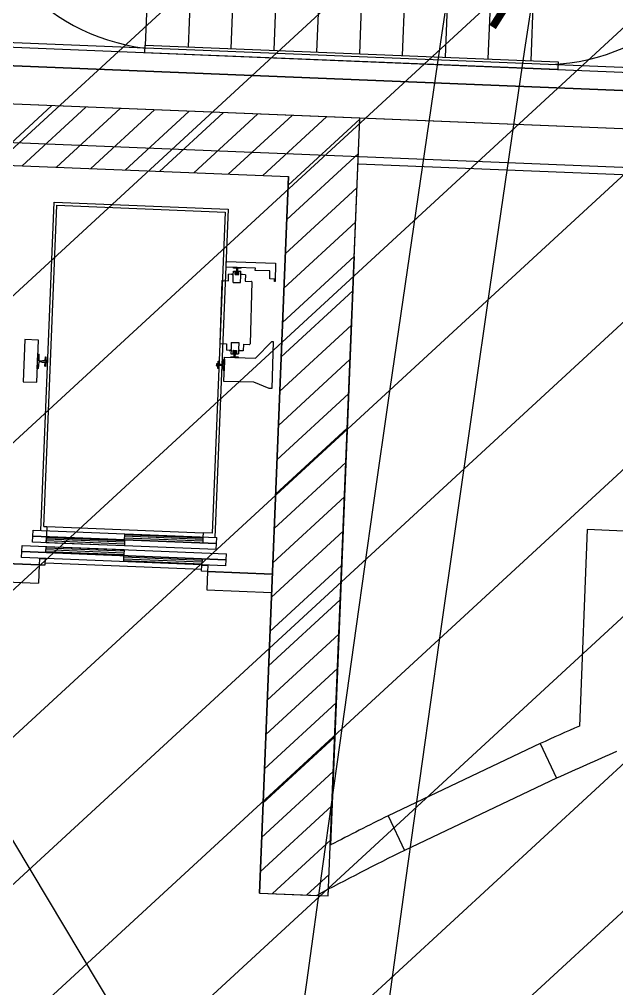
# Model space of a CAD drawing. Extents: x -678889171 to 586587, y -792238163 to 335485.
# Drawn here: x -678761743 to -678757843, y -791964873 to -791958539 of the extents above; entities that cross this region are included whole.
import ezdxf
from ezdxf.enums import TextEntityAlignment as Align

# ---------------------------------------------------------------- set-up
doc = ezdxf.new("R2010")
doc.units = 0
doc.header["$MEASUREMENT"] = 0
for name, color, linetype in [('A-FLOR-PATT', 252, 'Continuous'), ('A-SITE-PATT', 252, 'Continuous'), ('A-WALL', 252, 'Continuous')]:
    doc.layers.add(name, color=color, linetype=linetype)
doc.layers.add('BASEMENT3 LAYOUT$0$HATCH2', color=252, linetype='Continuous', lineweight=15)
doc.layers.add('Ground floor Towers$0$04-Ground Floor$0$Hospital (2)$0$A-FLOR-MRKN', color=252, linetype='Continuous', lineweight=20)
doc.styles.add('Ground floor Towers$0$$Bas01-Rname$0$EN-SC', font='swissc.ttf')
doc.styles.add('Ground floor Towers$0$$Bas01-Rname$0$EN-SCL', font='swisscl.ttf')
doc.styles.add('Ground floor Towers$0$04-Ground Floor$0$V2-lower ground$0$LEVEL  FOR LICENSE LOWER GR$0$$LG- LEVEL$0$AR-SR', font='sarb.shx')

# ---------------------------------------------------------------- blocks, each defined once
blk = doc.blocks.new('A$C61C61320')
at = {"layer": 'BASEMENT3 LAYOUT$0$HATCH2'}
h = blk.add_hatch(dxfattribs=at)
h.set_pattern_fill('JIS_WOOD', color=256, scale=1000, style=0)
h.set_pattern_definition([(45, (-845211.5632561638, -471074.8112416068), (-499.9999991609842, 499.9999991609843), [])])
edge = h.paths.add_edge_path()
edge.add_line((-87728.88771757309, -14436.92520058164), (11085.99286301623, -14077.61977391216))
edge.add_line((11085.9928630162, -14077.61977391216), (11086.00013759563, -61296.12011963065))
edge.add_line((11086.00013759569, -61296.12011963065), (-23868.16462742418, -60220.57708285929))
edge.add_line((-23868.16462742421, -60220.57708285929), (-23388.15647815715, -47455.2645226442))
edge.add_arc((-38984.06513334403, -44366.02445463254), 15898.9235792472, 348.7958745272753, 525.9866040010601)
edge.add_line((-54409.82303213701, -40516.12001080933), (-55179.78612954497, -49076.3717473704))
edge.add_line((-55179.78612954495, -49076.3717473704), (-87616.00626249687, -47227.09333388295))
edge.add_line((-87616.00626249681, -47227.09333388295), (-87728.88771757303, -14436.92520058164))
blk = doc.blocks.new('Ground floor Towers$0$04-Ground Floor$0$Hospital (2)$0$$DD-06-LEVEL  (01)$0$A-STRS-01-2950$0$WATG_M_STAIRARROW1')
at = {"layer": 'Ground floor Towers$0$04-Ground Floor$0$Hospital (2)$0$A-FLOR-MRKN'}
for p, q in [((-2.131628207280301e-14, 0.590549999999979), (-0.5708661417322887, 0.59055118110237)), ((-0.5708661417322887, 0.59055118110237), (-0.5708661417323952, -0.5826781916020707)), ((-1.480202627135441e-10, -2.842170943040401e-14), (-2.131628207280301e-14, 0.590549999999979))]:
    blk.add_line(p, q, dxfattribs=at)
at = {"layer": 'Ground floor Towers$0$04-Ground Floor$0$Hospital (2)$0$A-FLOR-MRKN', "const_width": 0.03937, "flags": 128}
blk.add_lwpolyline([(-0.01306610425286436, -0.01472331971535823, -1), (0.01306610425285726, 0.01472331971535823, -1)], format="xyb", close=True, dxfattribs=at)
at = {"layer": 'Ground floor Towers$0$04-Ground Floor$0$Hospital (2)$0$A-FLOR-MRKN', "const_width": 0.01968499999999999}
blk.add_lwpolyline([(-0.476378141401959, -0.5168112198884387), (-0.5708661415200567, -0.5713638921918403), (-0.6653541416381401, -0.5168112198884671)], dxfattribs=at)
blk = doc.blocks.new('GR')
at = {"layer": 'A-FLOR-PATT'}
for p, q in [((49525, 196905), (245.3918416806846, 272191.5239476775)), ((33916.09453872786, 228125.6878226802, 5.046204981640783e-08), (33916.09453872796, 226975.9779679062, 5.026021314729563e-08)), ((34196.09453872786, 228125.6878226803, 5.046204981640783e-08), (34196.09453872796, 226975.9779679062, 5.026021314729563e-08)), ((34476.09453872786, 228125.6878226803, 5.046204981640783e-08), (34476.09453872796, 226975.9779679062, 5.026021314729563e-08)), ((34756.09453872786, 228125.6878226803, 5.046204981640783e-08), (34756.09453872796, 226975.9779679062, 5.026021314729563e-08)), ((35036.09453872786, 228125.6878226803, 5.046204981640783e-08), (35036.09453872796, 226975.9779679063, 5.026021314729563e-08)), ((35316.09453872786, 228125.6878226804, 5.046204981640783e-08), (35316.09453872796, 226975.9779679063, 5.026021314729563e-08)), ((35596.09453872786, 228125.6878226804, 5.046204981640783e-08), (35596.09453872796, 226975.9779679063, 5.026021314729563e-08)), ((35876.09453872786, 228125.6878226804, 5.046204981640783e-08), (35876.09453872796, 226975.9779679064, 5.026021314729563e-08)), ((36156.09453872786, 228125.6878226805, 5.046204981640783e-08), (36156.09453872796, 226975.9779679064, 5.026021314729563e-08)), ((36436.09453872786, 228125.6878226805, 5.046204981640783e-08), (36436.09453872796, 226975.9779679064, 5.026021314729563e-08)), ((106690.0000000001, 226955.0000000001), (-2250.000000000029, 226955)), ((33916.09453872796, 226975.9779679062, 5.049692688391572e-08), (36616.09453872793, 226975.9779679062, 5.049692688391572e-08)), ((33916.0945387279, 226925.9779679062, 5.049692688391572e-08), (33916.09453872796, 226975.9779679062, 5.049692688391572e-08)), ((36616.09453872793, 226975.9779679062, 5.049692688391572e-08), (36616.09453872784, 226925.9779679061, 5.049692688391572e-08)), ((32716.09453872801, 226926.198137206), (38216.09453872801, 226926.1981372061)), ((36616.09453872784, 226925.9779679061, 5.049692688391572e-08), (33916.0945387279, 226925.9779679062, 5.049692688391572e-08)), ((55580, 226805), (4670, 226805)), ((54319.33480194781, 226805.3815140488), (11635.9341053524, 226805.8043177102)), ((23105.59195187064, 226806.1981372059), (38466.09453872801, 226806.1981372061)), ((53890, 226555), (4670, 226555)), ((35336.09748644551, 226554.6647562817), (24883.51140202032, 226556.1981372059)), ((35336.09748644769, 226554.6647562817, -6.574195595121094e-08), (24886.09748806944, 226554.6647503249, -6.574195595121094e-08)), ((32921.42840471258, 226154.6647505786, -6.574195595121094e-08), (33321.42840926768, 226554.6647551337, -6.574195595121094e-08)), ((33145.93480773945, 226154.6647505788, -6.574195595121094e-08), (33545.93481242191, 226554.6647552613, -6.574195595121094e-08)), ((33370.44121076609, 226154.6647505788, -6.574195595121094e-08), (33770.44121557684, 226554.6647553896, -6.574195595121094e-08)), ((33594.94761379296, 226154.6647505786, -6.574195595121094e-08), (33994.94761873176, 226554.6647555174, -6.574195595121094e-08)), ((33819.4540168196, 226154.6647505786, -6.574195595121094e-08), (34219.45402188646, 226554.6647556454, -6.574195595121094e-08)), ((34043.96041984623, 226154.6647505786, -6.574195595121094e-08), (34443.96042504115, 226554.6647557735, -6.574195595121094e-08)), ((34268.4668228731, 226154.6647505788, -6.574195595121094e-08), (34668.46682819561, 226554.6647559013, -6.574195595121094e-08)), ((34492.97322589974, 226154.6647505788, -6.574195595121094e-08), (34892.9732313503, 226554.6647560294, -6.574195595121094e-08)), ((34717.47962892661, 226154.6647505786, -6.574195595121094e-08), (35117.47963450523, 226554.6647561572, -6.574195595121094e-08)), ((34886.09748806991, 226098.7762066952, -6.574195595121094e-08), (35336.09748644894, 226548.7762050743, -6.574195595121094e-08)), ((43374.35913820845, 226556.198137269), (35336.09748644551, 226554.6647562817, -6.574195595121094e-08)), ((35336.09748746557, 221469.3548983171, -6.574195595121094e-08), (35336.09748644769, 226554.6647562817, -6.574195595121094e-08)), ((35337.84888642436, 221801.7687207394), (35336.09748644551, 226554.6647562817)), ((-2249.999999999971, 226305), (106689.9999999999, 226305)), ((34886.09748806967, 225874.2698036684, -6.574195595121094e-08), (35336.09748649411, 226324.2698020928, -6.574195595121094e-08)), ((35337.84888539009, 226256.1981371941), (38463.5113960912, 226256.1981371941)), ((31086.09748652775, 226154.6647505782, -6.574195595121094e-08), (34886.09748806947, 226154.6647505782, -6.574195595121094e-08)), ((31086.09748652775, 226154.6647505782), (34886.09748652778, 226154.6647513389)), ((34886.09748746557, 221469.3548983171, -6.574195595121094e-08), (34886.09748652778, 226154.6647513389, -6.574195595121094e-08)), ((34886.09748652778, 226154.6647513389), (34886.09748652778, 221469.3548983171)), ((34886.09748806967, 225649.7634006417, -6.574195595121094e-08), (35336.09748653881, 226099.7633991109, -6.574195595121094e-08)), ((33363.05545180404, 223778.5933223753, -8.103432485101415e-08), (33363.05545180404, 225925.7361795185, -8.103432485101415e-08)), ((33363.05545180404, 225925.7361795185, -8.103432485101415e-08), (34502.34116608978, 225925.7361795185, -8.103432485101415e-08)), ((34502.34116608978, 225925.7361795185, -8.103432485101415e-08), (34502.34116608978, 223778.5933223753, -8.103432485101415e-08)), ((33382.69830894691, 223806.0933223754, -8.103432485101415e-08), (33382.69830894691, 225906.0933223757, -8.103432485101415e-08)), ((33382.69830894691, 225906.0933223757, -8.103432485101415e-08), (34482.69830894693, 225906.0933223757, -8.103432485101415e-08)), ((34482.69830894693, 225906.0933223757, -8.103432485101415e-08), (34482.6983089469, 223806.0933223754, -8.103432485101415e-08)), ((34886.09748806967, 225425.2569976151, -6.574195595121094e-08), (35336.09748658375, 225875.2569961292, -6.574195595121094e-08)), ((34886.09748806991, 225200.7505945882, -6.574195595121094e-08), (35336.09748662869, 225650.750593147, -6.574195595121094e-08)), ((35336.0974866286, 225650.7505931469), (35337.84888642436, 221801.7687207394)), ((34502.3411660898, 225583.0637051712, -8.103432485101415e-08), (34825.3040937349, 225586.7041344745, -8.103432485101415e-08)), ((34502.75642418521, 225546.2238274931, -8.103432485101415e-08), (34502.3411660898, 225583.0637051712, -8.103432485101415e-08)), ((34575.82218158021, 225547.0474227157, -8.103432485101415e-08), (34502.75642418521, 225546.2238274931, -8.103432485101415e-08)), ((34550.64826516683, 225546.7636630171, -8.103432485101415e-08), (34600.99609799361, 225547.3311824142, -8.103432485101415e-08)), ((34552.22478587962, 225543.09697767, -8.103432485101415e-08), (34550.64826516683, 225546.7636630171, -8.103432485101415e-08)), ((34694.32378811158, 225548.3831695893, -8.103432485101415e-08), (34575.82218158021, 225547.0474227157, -8.103432485101415e-08)), ((34600.99609799361, 225547.3311824142, -8.103432485101415e-08), (34599.50262889991, 225543.6298922258, -8.103432485101415e-08)), ((34694.48989134976, 225533.6472185181, -8.103432485101415e-08), (34694.32378811158, 225548.3831695893, -8.103432485101415e-08)), ((34825.3040937349, 225586.7041344745, -8.103432485101415e-08), (34826.65368254505, 225466.9745320205, -8.103432485101415e-08)), ((34551.76749381091, 225501.9487328104, -8.103432485101415e-08), (34521.68159370705, 225501.6096053657, -8.103432485101415e-08)), ((34522.16606148506, 225458.6297480745, -8.103432485101415e-08), (34521.68159370705, 225501.6096053657, -8.103432485101415e-08)), ((34539.48753458483, 225501.8103134452, -8.103432485101415e-08), (34551.76749381091, 225501.9487328104, -8.103432485101415e-08)), ((34551.76749381091, 225501.9487328104, -8.103432485101415e-08), (34539.48753458483, 225501.8103134452, -8.103432485101415e-08)), ((34551.80348284585, 225498.7559434115, -8.103432485101415e-08), (34550.26848794257, 225498.7386409909, -8.103432485101415e-08)), ((34550.32385568861, 225493.8266573005, -8.103432485101415e-08), (34550.26848794257, 225498.7386409909, -8.103432485101415e-08)), ((34551.85885059186, 225493.8439597212, -8.103432485101415e-08), (34550.32385568861, 225493.8266573005, -8.103432485101415e-08)), ((34551.52664411557, 225523.3158618637, -8.103432485101415e-08), (34568.718587032, 225523.5096489748, -8.103432485101415e-08)), ((34551.80348284585, 225498.7559434115, -8.103432485101415e-08), (34551.52664411557, 225523.3158618637, -8.103432485101415e-08)), ((34552.3571603064, 225449.6361065073, -8.103432485101415e-08), (34551.85885059186, 225493.8439597212, -8.103432485101415e-08)), ((34573.57678721347, 225541.955985904, -8.103432485101415e-08), (34552.22478587962, 225543.09697767, -8.103432485101415e-08)), ((34563.8066033416, 225523.4542812288, -8.103432485101415e-08), (34568.718587032, 225523.5096489748, -8.103432485101415e-08)), ((34564.04883723057, 225501.9643525832, -8.103432485101415e-08), (34563.8066033416, 225523.4542812288, -8.103432485101415e-08)), ((34564.04883723057, 225501.9643525832, -8.103432485101415e-08), (34588.60875568267, 225502.2411913135, -8.103432485101415e-08)), ((34568.96082092104, 225502.0197203293, -8.103432485101415e-08), (34568.718587032, 225523.5096489748, -8.103432485101415e-08)), ((34568.96082092104, 225502.0197203293, -8.103432485101415e-08), (34568.718587032, 225523.5096489748, -8.103432485101415e-08)), ((34569.87994268481, 225502.1964593648, -8.103432485101415e-08), (34571.96495919929, 225505.2467779601, -8.103432485101415e-08)), ((34580.62065564413, 225505.3443447342, -8.103432485101415e-08), (34571.96495919929, 225505.2467779601, -8.103432485101415e-08)), ((34571.9948216926, 225505.2471145693, -8.103432485101415e-08), (34580.59079315083, 225505.3440081249, -8.103432485101415e-08)), ((34573.35402400214, 225520.8599652071, -8.103432485101415e-08), (34573.7453127905, 225527.0051355463, -8.103432485101415e-08)), ((34573.52981659581, 225505.2644169899, -8.103432485101415e-08), (34573.35402400214, 225520.8599652071, -8.103432485101415e-08)), ((34579.05579824756, 225505.3267057043, -8.103432485101415e-08), (34573.52981659581, 225505.2644169899, -8.103432485101415e-08)), ((34573.7453127905, 225527.0051355463, -8.103432485101415e-08), (34573.57678721347, 225541.955985904, -8.103432485101415e-08)), ((34599.50262889991, 225543.6298922258, -8.103432485101415e-08), (34578.18177192322, 225542.0078931659, -8.103432485101415e-08)), ((34578.18177192322, 225542.0078931659, -8.103432485101415e-08), (34578.35029750028, 225527.0570428082, -8.103432485101415e-08)), ((34578.35029750028, 225527.0570428082, -8.103432485101415e-08), (34578.88000565385, 225520.9222539213, -8.103432485101415e-08)), ((34578.88000565385, 225520.9222539213, -8.103432485101415e-08), (34579.05579824756, 225505.3267057043, -8.103432485101415e-08)), ((34582.77389987216, 225502.3417996981, -8.103432485101415e-08), (34580.62065564413, 225505.3443447342, -8.103432485101415e-08)), ((34583.45453810327, 225523.6757522131, -8.103432485101415e-08), (34600.64648101975, 225523.8695393243, -8.103432485101415e-08)), ((34583.45453810327, 225523.6757522131, -8.103432485101415e-08), (34588.36652179369, 225523.7311199591, -8.103432485101415e-08)), ((34583.69677199228, 225502.1858235674, -8.103432485101415e-08), (34583.45453810327, 225523.6757522131, -8.103432485101415e-08)), ((34583.69677199228, 225502.1858235674, -8.103432485101415e-08), (34583.45453810327, 225523.6757522131, -8.103432485101415e-08)), ((34588.60875568267, 225502.2411913135, -8.103432485101415e-08), (34588.36652179369, 225523.7311199591, -8.103432485101415e-08)), ((34600.92331975001, 225499.3096208721, -8.103432485101415e-08), (34600.64648101975, 225523.8695393243, -8.103432485101415e-08)), ((34630.97323081891, 225502.8415377155, -8.103432485101415e-08), (34600.88733071509, 225502.5024102709, -8.103432485101415e-08)), ((34613.16728994111, 225502.6408296361, -8.103432485101415e-08), (34600.88733071509, 225502.5024102709, -8.103432485101415e-08)), ((34600.92331975001, 225499.3096208721, -8.103432485101415e-08), (34602.4583146533, 225499.3269232928, -8.103432485101415e-08)), ((34600.97868749607, 225494.3976371817, -8.103432485101415e-08), (34602.51368239934, 225494.4149396024, -8.103432485101415e-08)), ((34601.47699721062, 225450.1897839679, -8.103432485101415e-08), (34600.97868749607, 225494.3976371817, -8.103432485101415e-08)), ((34602.51368239934, 225494.4149396024, -8.103432485101415e-08), (34602.4583146533, 225499.3269232928, -8.103432485101415e-08)), ((34630.97323081891, 225502.8415377155, -8.103432485101415e-08), (34631.45769859692, 225459.8616804243, -8.103432485101415e-08)), ((34790.27357331297, 225534.7268895662, -8.103432485101415e-08), (34694.48989134976, 225533.6472185181, -8.103432485101415e-08)), ((34790.86877658305, 225481.9230648941, -8.103432485101415e-08), (34790.27357331297, 225534.7268895662, -8.103432485101415e-08)), ((34821.56867464817, 225482.269113307, -8.103432485101415e-08), (34790.86877658305, 225481.9230648941, -8.103432485101415e-08)), ((34821.7416988546, 225466.9191642745, -8.103432485101415e-08), (34821.56867464817, 225482.269113307, -8.103432485101415e-08)), ((34478.60681107387, 225455.0683695218, -8.103432485101415e-08), (34483.17465012359, 225049.8297150621, -8.103432485101415e-08)), ((34481.64219603912, 225458.1729641696, -8.103432485101415e-08), (34522.16606148506, 225458.6297480745, -8.103432485101415e-08)), ((34552.3571603064, 225449.6361065073, -8.103432485101415e-08), (34601.47699721062, 225450.1897839679, -8.103432485101415e-08)), ((34631.45769859692, 225459.8616804243, -8.103432485101415e-08), (34671.98156404287, 225460.3184643293, -8.103432485101415e-08)), ((34675.08615869064, 225457.283079364, -8.103432485101415e-08), (34679.65399774039, 225052.0444249044, -8.103432485101415e-08)), ((34826.65368254505, 225466.9745320205, -8.103432485101415e-08), (34821.7416988546, 225466.9191642745, -8.103432485101415e-08)), ((34886.09748806991, 224976.2441915616, -6.574195595121094e-08), (35336.09748667385, 225426.2441901655, -6.574195595121094e-08)), ((34886.09748806967, 224751.7377885347, -6.574195595121094e-08), (35336.09748671879, 225201.7377871838, -6.574195595121094e-08)), ((34486.2792447714, 225046.7943300969, -8.103432485101415e-08), (34526.80311021736, 225047.2511140019, -8.103432485101415e-08)), ((34526.80311021736, 225047.2511140019, -8.103432485101415e-08), (34527.28757799535, 225004.2712567107, -8.103432485101415e-08)), ((34556.78381160369, 225056.9230104583, -8.103432485101415e-08), (34605.90364850787, 225057.4766879189, -8.103432485101415e-08)), ((34556.78381160369, 225056.9230104583, -8.103432485101415e-08), (34557.2821213182, 225012.7151572445, -8.103432485101415e-08)), ((34605.90364850787, 225057.4766879189, -8.103432485101415e-08), (34606.40195822238, 225013.2688347051, -8.103432485101415e-08)), ((34636.09474732919, 225048.4830463517, -8.103432485101415e-08), (34676.61861277519, 225048.9398302566, -8.103432485101415e-08)), ((34636.09474732919, 225048.4830463517, -8.103432485101415e-08), (34636.57921510721, 225005.5031890605, -8.103432485101415e-08)), ((34719.97417056584, 224961.6156686001, -8.103432485101415e-08), (34820.64513688747, 225073.8981803266, -8.103432485101415e-08)), ((34820.64513688747, 225073.8981803266, -8.103432485101415e-08), (34831.0831022296, 225074.0158367869, -8.103432485101415e-08)), ((34831.0831022296, 225074.0158367869, -8.103432485101415e-08), (34834.5435863582, 224767.0168561357, -8.103432485101415e-08)), ((33297.4483089469, 225020.5199514072, -8.103432485101415e-08), (33208.6625946612, 225020.5199514072, -8.103432485101415e-08)), ((33208.6625946612, 225020.5199514072, -8.103432485101415e-08), (33208.66259466119, 224745.5199514072, -8.103432485101415e-08)), ((33297.4483089469, 224745.5199514071, -8.103432485101415e-08), (33297.4483089469, 225020.5199514072, -8.103432485101415e-08)), ((34557.37347809918, 225004.6103841553, -8.103432485101415e-08), (34527.28757799535, 225004.2712567107, -8.103432485101415e-08)), ((34545.09351887312, 225004.4719647901, -8.103432485101415e-08), (34557.37347809918, 225004.6103841553, -8.103432485101415e-08)), ((34557.37347809918, 225004.6103841553, -8.103432485101415e-08), (34545.09351887312, 225004.4719647901, -8.103432485101415e-08)), ((34557.2821213182, 225012.7151572445, -8.103432485101415e-08), (34555.74712641492, 225012.6978548239, -8.103432485101415e-08)), ((34555.74712641492, 225012.6978548239, -8.103432485101415e-08), (34555.80249416101, 225007.7858711334, -8.103432485101415e-08)), ((34557.33748906424, 225007.8031735541, -8.103432485101415e-08), (34555.80249416101, 225007.7858711334, -8.103432485101415e-08)), ((34557.33748906424, 225007.8031735541, -8.103432485101415e-08), (34557.61432779454, 224983.2432551019, -8.103432485101415e-08)), ((34557.61432779454, 224983.2432551019, -8.103432485101415e-08), (34574.80627071101, 224983.4370422132, -8.103432485101415e-08)), ((34569.65205313161, 225004.8716031127, -8.103432485101415e-08), (34594.21197158366, 225005.148441843, -8.103432485101415e-08)), ((34569.65205313161, 225004.8716031127, -8.103432485101415e-08), (34569.89428702059, 224983.3816744671, -8.103432485101415e-08)), ((34569.89428702059, 224983.3816744671, -8.103432485101415e-08), (34574.80627071101, 224983.4370422132, -8.103432485101415e-08)), ((34574.56403682199, 225004.9269708589, -8.103432485101415e-08), (34574.80627071101, 224983.4370422132, -8.103432485101415e-08)), ((34574.56403682199, 225004.9269708589, -8.103432485101415e-08), (34574.80627071101, 224983.4370422132, -8.103432485101415e-08)), ((34575.4869089421, 225004.7709947281, -8.103432485101415e-08), (34577.64015317014, 225001.7684496921, -8.103432485101415e-08)), ((34586.29584961502, 225001.8660164661, -8.103432485101415e-08), (34577.64015317014, 225001.7684496921, -8.103432485101415e-08)), ((34577.67001566346, 225001.7687863013, -8.103432485101415e-08), (34586.2659871217, 225001.8656798569, -8.103432485101415e-08)), ((34579.20501056671, 225001.7860887219, -8.103432485101415e-08), (34584.73099221841, 225001.8483774363, -8.103432485101415e-08)), ((34579.38080316044, 224986.1905405049, -8.103432485101415e-08), (34579.20501056671, 225001.7860887219, -8.103432485101415e-08)), ((34579.91051131398, 224980.0557516181, -8.103432485101415e-08), (34579.38080316044, 224986.1905405049, -8.103432485101415e-08)), ((34580.07903689107, 224965.1049012603, -8.103432485101415e-08), (34579.91051131398, 224980.0557516181, -8.103432485101415e-08)), ((34584.90678481216, 224986.2528292192, -8.103432485101415e-08), (34584.51549602374, 224980.1076588799, -8.103432485101415e-08)), ((34584.51549602374, 224980.1076588799, -8.103432485101415e-08), (34584.68402160081, 224965.1568085222, -8.103432485101415e-08)), ((34584.73099221841, 225001.8483774363, -8.103432485101415e-08), (34584.90678481216, 224986.2528292192, -8.103432485101415e-08)), ((34588.38086612945, 225004.9163350615, -8.103432485101415e-08), (34586.29584961502, 225001.8660164661, -8.103432485101415e-08)), ((34589.29998789326, 225005.093074097, -8.103432485101415e-08), (34589.54222178228, 224983.6031454514, -8.103432485101415e-08)), ((34589.29998789326, 225005.093074097, -8.103432485101415e-08), (34589.54222178228, 224983.6031454514, -8.103432485101415e-08)), ((34589.54222178228, 224983.6031454514, -8.103432485101415e-08), (34606.73416469875, 224983.7969325625, -8.103432485101415e-08)), ((34589.54222178228, 224983.6031454514, -8.103432485101415e-08), (34594.45420547266, 224983.6585131974, -8.103432485101415e-08)), ((34594.21197158366, 225005.148441843, -8.103432485101415e-08), (34594.45420547266, 224983.6585131974, -8.103432485101415e-08)), ((34606.40195822238, 225013.2688347051, -8.103432485101415e-08), (34607.93695312565, 225013.2861371257, -8.103432485101415e-08)), ((34606.45732596844, 225008.3568510147, -8.103432485101415e-08), (34607.99232087171, 225008.3741534353, -8.103432485101415e-08)), ((34606.45732596844, 225008.3568510147, -8.103432485101415e-08), (34606.73416469875, 224983.7969325625, -8.103432485101415e-08)), ((34636.57921510721, 225005.5031890605, -8.103432485101415e-08), (34606.49331500338, 225005.1640616159, -8.103432485101415e-08)), ((34618.77327422942, 225005.302480981, -8.103432485101415e-08), (34606.49331500338, 225005.1640616159, -8.103432485101415e-08)), ((34607.93695312565, 225013.2861371257, -8.103432485101415e-08), (34607.99232087171, 225008.3741534353, -8.103432485101415e-08)), ((34886.09748806967, 224527.2313855081, -6.574195595121094e-08), (35336.09748676349, 224977.2313842019, -6.574195595121094e-08)), ((33297.44830894691, 224932.1270942643, -8.103432485101415e-08), (33304.51973751835, 224930.16280855, -8.103432485101415e-08)), ((33297.44830894693, 224833.91280855, -8.103432485101415e-08), (33297.44830894691, 224932.1270942643, -8.103432485101415e-08)), ((33304.51973751835, 224930.16280855, -8.103432485101415e-08), (33306.87688037549, 224886.9485228357, -8.103432485101415e-08)), ((33347.34116608978, 224914.4485228357, -8.103432485101415e-08), (33350.09116608974, 224914.4485228357, -8.103432485101415e-08)), ((33347.34116608977, 224890.4842371214, -8.103432485101415e-08), (33347.34116608978, 224914.4485228357, -8.103432485101415e-08)), ((33350.09116608974, 224914.4485228357, -8.103432485101415e-08), (33350.09116608977, 224851.5913799785, -8.103432485101415e-08)), ((34478.88158492844, 224913.1494194739, -8.103432485101415e-08), (34466.60162570239, 224913.0110001088, -8.103432485101415e-08)), ((34466.60162570239, 224913.0110001088, -8.103432485101415e-08), (34466.73312409928, 224901.345038844, -8.103432485101415e-08)), ((34467.53300409672, 224912.1003846192, -8.103432485101415e-08), (34493.32091847142, 224912.3910652859, -8.103432485101415e-08)), ((34467.64373958885, 224902.2764172383, -8.103432485101415e-08), (34467.53300409672, 224912.1003846192, -8.103432485101415e-08)), ((34476.52150253204, 224931.8521339048, -8.103432485101415e-08), (34478.67049539661, 224931.8763572936, -8.103432485101415e-08)), ((34477.07517999264, 224882.7322970005, -8.103432485101415e-08), (34476.52150253204, 224931.8521339048, -8.103432485101415e-08)), ((34478.67049539661, 224931.8763572936, -8.103432485101415e-08), (34478.88158492844, 224913.1494194739, -8.103432485101415e-08)), ((34493.32091847142, 224912.3910652859, -8.103432485101415e-08), (34499.48166098922, 224910.6182810847, -8.103432485101415e-08)), ((34499.48166098922, 224910.6182810847, -8.103432485101415e-08), (34510.53362429267, 224910.7428585133, -8.103432485101415e-08)), ((34510.53362429267, 224910.7428585133, -8.103432485101415e-08), (34511.99496492244, 224944.5335092896, -8.103432485101415e-08)), ((34511.99496492244, 224944.5335092896, -8.103432485101415e-08), (34517.50364415352, 224946.1307929072, -8.103432485101415e-08)), ((34517.35484333598, 224959.3317490753, -8.103432485101415e-08), (34719.97417056584, 224961.6156686001, -8.103432485101415e-08)), ((34517.93620466959, 224907.7559203258, -8.103432485101415e-08), (34517.35484333598, 224959.3317490753, -8.103432485101415e-08)), ((34517.50364415352, 224946.1307929072, -8.103432485101415e-08), (34518.36876518566, 224869.3810477444, -8.103432485101415e-08)), ((34557.26471082067, 224959.781612012, -8.103432485101415e-08), (34558.75817991438, 224963.4829022005, -8.103432485101415e-08)), ((34607.61254364745, 224960.3491314091, -8.103432485101415e-08), (34557.26471082067, 224959.781612012, -8.103432485101415e-08)), ((34558.75817991438, 224963.4829022005, -8.103432485101415e-08), (34580.07903689107, 224965.1049012603, -8.103432485101415e-08)), ((34584.68402160081, 224965.1568085222, -8.103432485101415e-08), (34606.03602293464, 224964.0158167562, -8.103432485101415e-08)), ((34606.03602293464, 224964.0158167562, -8.103432485101415e-08), (34607.61254364745, 224960.3491314091, -8.103432485101415e-08)), ((33306.87688037546, 224879.0913799786, -8.103432485101415e-08), (33304.51973751835, 224835.8770942642, -8.103432485101415e-08)), ((33306.87688037549, 224886.9485228357, -8.103432485101415e-08), (33321.01973751835, 224886.9485228357, -8.103432485101415e-08)), ((33321.01973751835, 224879.0913799786, -8.103432485101415e-08), (33306.87688037546, 224879.0913799786, -8.103432485101415e-08)), ((33321.01973751835, 224886.9485228357, -8.103432485101415e-08), (33328.87688037546, 224889.3056656929, -8.103432485101415e-08)), ((33328.87688037548, 224876.7342371214, -8.103432485101415e-08), (33321.01973751835, 224879.0913799786, -8.103432485101415e-08)), ((33328.87688037546, 224889.3056656929, -8.103432485101415e-08), (33361.87688037549, 224889.3056656929, -8.103432485101415e-08)), ((33361.87688037548, 224876.7342371214, -8.103432485101415e-08), (33328.87688037548, 224876.7342371214, -8.103432485101415e-08)), ((33363.05545180406, 224890.4842371214, -8.103432485101415e-08), (33347.34116608977, 224890.4842371214, -8.103432485101415e-08)), ((33347.34116608977, 224851.5913799786, -8.103432485101415e-08), (33347.34116608975, 224875.5556656929, -8.103432485101415e-08)), ((33347.34116608975, 224875.5556656929, -8.103432485101415e-08), (33363.05545180406, 224875.5556656929, -8.103432485101415e-08)), ((33350.09116608977, 224851.5913799785, -8.103432485101415e-08), (33347.34116608977, 224851.5913799786, -8.103432485101415e-08)), ((33361.87688037549, 224889.3056656929, -8.103432485101415e-08), (33361.87688037548, 224876.7342371214, -8.103432485101415e-08)), ((33363.05545180406, 224875.5556656929, -8.103432485101415e-08), (33363.05545180406, 224890.4842371214, -8.103432485101415e-08)), ((34466.73312409928, 224901.345038844, -8.103432485101415e-08), (34479.01308332535, 224901.4834582091, -8.103432485101415e-08)), ((34493.43165396356, 224902.5670979052, -8.103432485101415e-08), (34467.64373958885, 224902.2764172383, -8.103432485101415e-08)), ((34479.22417285717, 224882.7565203894, -8.103432485101415e-08), (34477.07517999264, 224882.7322970005, -8.103432485101415e-08)), ((34479.01308332535, 224901.4834582091, -8.103432485101415e-08), (34479.22417285717, 224882.7565203894, -8.103432485101415e-08)), ((34499.55087067178, 224904.4783014716, -8.103432485101415e-08), (34493.43165396356, 224902.5670979052, -8.103432485101415e-08)), ((34510.60283397525, 224904.6028789003, -8.103432485101415e-08), (34499.55087067178, 224904.4783014716, -8.103432485101415e-08)), ((34512.82548111331, 224870.8537539334, -8.103432485101415e-08), (34510.60283397525, 224904.6028789003, -8.103432485101415e-08)), ((34518.36876518566, 224869.3810477444, -8.103432485101415e-08), (34512.82548111331, 224870.8537539334, -8.103432485101415e-08)), ((34519.1473741146, 224800.3062770979, -8.103432485101415e-08), (34517.93620466959, 224907.7559203258, -8.103432485101415e-08)), ((33304.51973751835, 224835.8770942642, -8.103432485101415e-08), (33297.44830894693, 224833.91280855, -8.103432485101415e-08)), ((34713.78472784748, 224802.5002240354, -8.103432485101415e-08), (34519.1473741146, 224800.3062770979, -8.103432485101415e-08)), ((34815.50964955782, 224766.8023061197, -8.103432485101415e-08), (34713.78472784748, 224802.5002240354, -8.103432485101415e-08)), ((33208.66259466119, 224745.5199514072, -8.103432485101415e-08), (33297.4483089469, 224745.5199514071, -8.103432485101415e-08)), ((34834.5435863582, 224767.0168561357, -8.103432485101415e-08), (34815.50964955782, 224766.8023061197, -8.103432485101415e-08)), ((34886.09748806944, 224302.7249824812, -6.574195595121094e-08), (35336.09748680843, 224752.7249812202, -6.574195595121094e-08)), ((34886.09748806991, 224078.2185794546, -6.574195595121094e-08), (35336.0974868536, 224528.2185782383, -6.574195595121094e-08)), ((34886.09748806991, 223853.7121764279, -6.574195595121094e-08), (35336.0974868983, 224303.7121752563, -6.574195595121094e-08)), ((34886.09748806967, 223629.2057734011, -6.574195595121094e-08), (35336.09748694347, 224079.2057722749, -6.574195595121094e-08)), ((37303.19412258413, 223929.2801038026), (36930.12905223027, 223929.2801038026)), ((36930.12905223027, 223929.2801038026), (36930.12905223027, 222644.0801327945)), ((34886.09748806967, 223404.6993703744, -6.574195595121094e-08), (35336.09748698841, 223854.6993692932, -6.574195595121094e-08)), ((33312.76973751545, 223739.3076080896, -8.103432485101415e-08), (33312.76973751547, 223778.5933223753, -8.103432485101415e-08)), ((33312.76973751547, 223778.5933223753, -8.103432485101415e-08), (34513.3411660869, 223778.5933223753, -8.103432485101415e-08)), ((33382.69830894691, 223806.0933223754, -8.103432485101415e-08), (33402.34116608687, 223806.0933223753, -8.103432485101415e-08)), ((33402.34116608687, 223806.0933223753, -8.103432485101415e-08), (33402.34116608689, 223700.0218938039, -8.103432485101415e-08)), ((33402.34116608687, 223806.0933223753, -8.103432485101415e-08), (34423.76973751551, 223806.0933223753, -8.103432485101415e-08)), ((33913.05545180118, 223739.3076080896, -8.103432485101415e-08), (33913.05545180119, 223774.6647509467, -8.103432485101415e-08)), ((33913.05545180119, 223774.6647509467, -8.103432485101415e-08), (34423.76973751548, 223774.6647509468, -8.103432485101415e-08)), ((34482.6983089469, 223806.0933223754, -8.103432485101415e-08), (34423.76973751551, 223806.0933223753, -8.103432485101415e-08)), ((34423.76973751551, 223806.0933223753, -8.103432485101415e-08), (34423.76973751545, 223778.5933223753, -8.103432485101415e-08)), ((34423.76973751548, 223774.6647509468, -8.103432485101415e-08), (34423.7697375155, 223739.3076080896, -8.103432485101415e-08)), ((34513.34116608689, 223739.3076080894, -8.103432485101415e-08), (34513.34116608692, 223778.5933223751, -8.103432485101415e-08)), ((34513.34116608689, 223739.3076080896, -8.103432485101415e-08), (33312.76973751545, 223739.3076080896, -8.103432485101415e-08)), ((33312.76973751548, 223700.0218938038, -8.103432485101415e-08), (33312.76973751545, 223739.3076080896, -8.103432485101415e-08)), ((33312.76973751545, 223739.3076080896, -8.103432485101415e-08), (34513.34116608689, 223739.3076080896, -8.103432485101415e-08)), ((33402.34116608689, 223700.0218938039, -8.103432485101415e-08), (33402.3411660869, 223735.3790366611, -8.103432485101415e-08)), ((33402.3411660869, 223735.3790366611, -8.103432485101415e-08), (33913.05545180118, 223735.379036661, -8.103432485101415e-08)), ((33913.05545180119, 223723.5933223754, -8.103432485101415e-08), (33402.3411660869, 223723.5933223753, -8.103432485101415e-08)), ((33913.05545180118, 223711.8076080896, -8.103432485101415e-08), (33402.34116608687, 223711.8076080896, -8.103432485101415e-08)), ((34423.76973751548, 223762.879036661, -8.103432485101415e-08), (33913.05545180121, 223762.879036661, -8.103432485101415e-08)), ((34423.7697375155, 223751.0933223753, -8.103432485101415e-08), (33913.05545180118, 223751.0933223753, -8.103432485101415e-08)), ((34423.7697375155, 223739.3076080896, -8.103432485101415e-08), (33913.05545180118, 223739.3076080896, -8.103432485101415e-08)), ((33913.05545180118, 223735.379036661, -8.103432485101415e-08), (33913.05545180116, 223700.0218938039, -8.103432485101415e-08)), ((34513.34116608686, 223700.0218938037, -8.103432485101415e-08), (34513.34116608689, 223739.3076080894, -8.103432485101415e-08)), ((33245.198308944, 223637.1647509467, -8.103432485101415e-08), (33245.19830894405, 223676.4504652325, -8.103432485101415e-08)), ((33245.19830894405, 223676.4504652325, -8.103432485101415e-08), (34580.91259465828, 223676.4504652325, -8.103432485101415e-08)), ((34513.34116608687, 223700.0218938038, -8.103432485101415e-08), (33312.76973751548, 223700.0218938038, -8.103432485101415e-08)), ((33913.05545180116, 223700.0218938039, -8.103432485101415e-08), (33402.34116608689, 223700.0218938039, -8.103432485101415e-08)), ((33402.3411660869, 223641.0933223753, -8.103432485101415e-08), (33402.3411660869, 223676.4504652325, -8.103432485101415e-08)), ((33402.3411660869, 223676.4504652325, -8.103432485101415e-08), (33913.05545180119, 223676.4504652325, -8.103432485101415e-08)), ((33913.05545180119, 223664.6647509468, -8.103432485101415e-08), (33402.3411660869, 223664.6647509467, -8.103432485101415e-08)), ((33913.05545180118, 223652.879036661, -8.103432485101415e-08), (33402.34116608689, 223652.8790366611, -8.103432485101415e-08)), ((33913.05545180119, 223676.4504652325, -8.103432485101415e-08), (33913.05545180116, 223641.0933223753, -8.103432485101415e-08)), ((34580.91259465832, 223637.1647509465, -8.103432485101415e-08), (34580.91259465829, 223676.4504652323, -8.103432485101415e-08)), ((33245.19830894403, 223597.879036661, -8.103432485101415e-08), (33245.198308944, 223637.1647509467, -8.103432485101415e-08)), ((33245.198308944, 223637.1647509467, -8.103432485101415e-08), (34580.91259465832, 223637.1647509468, -8.103432485101415e-08)), ((34580.91259465832, 223637.1647509468, -8.103432485101415e-08), (33245.198308944, 223637.1647509467, -8.103432485101415e-08)), ((34580.91259465831, 223597.879036661, -8.103432485101415e-08), (33245.19830894403, 223597.879036661, -8.103432485101415e-08)), ((33402.34116608689, 223593.9504652325, -8.103432485101415e-08), (33363.05545180118, 223593.9504652325, -8.103432485101415e-08)), ((33363.05545180118, 223593.9504652325, -8.103432485101415e-08), (33363.05545180118, 223554.6647509467, -8.103432485101415e-08)), ((33913.05545180116, 223641.0933223753, -8.103432485101415e-08), (33402.3411660869, 223641.0933223753, -8.103432485101415e-08)), ((33402.34116608689, 223554.6647509467, -8.103432485101415e-08), (33402.34116608689, 223593.9504652325, -8.103432485101415e-08)), ((33913.05545180119, 223601.8076080896, -8.103432485101415e-08), (33913.05545180116, 223637.1647509467, -8.103432485101415e-08)), ((33913.05545180116, 223637.1647509467, -8.103432485101415e-08), (34423.76973751547, 223637.1647509468, -8.103432485101415e-08)), ((34423.76973751548, 223625.379036661, -8.103432485101415e-08), (33913.05545180116, 223625.379036661, -8.103432485101415e-08)), ((34423.76973751547, 223613.5933223753, -8.103432485101415e-08), (33913.05545180119, 223613.5933223753, -8.103432485101415e-08)), ((34423.76973751547, 223601.8076080896, -8.103432485101415e-08), (33913.05545180119, 223601.8076080896, -8.103432485101415e-08)), ((34423.76973751547, 223637.1647509468, -8.103432485101415e-08), (34423.76973751547, 223601.8076080896, -8.103432485101415e-08)), ((34423.76973751547, 223593.9504652325, -8.103432485101415e-08), (34463.05545180118, 223593.9504652325, -8.103432485101415e-08)), ((34423.76973751548, 223554.6647509467, -8.103432485101415e-08), (34423.76973751547, 223593.9504652325, -8.103432485101415e-08)), ((34463.05545180118, 223593.9504652325, -8.103432485101415e-08), (34463.05545180121, 223554.6647509468, -8.103432485101415e-08)), ((34580.91259465829, 223597.8790366608, -8.103432485101415e-08), (34580.91259465832, 223637.1647509465, -8.103432485101415e-08)), ((34886.09748806944, 223180.1929673476, -6.574195595121094e-08), (35336.09748703334, 223630.1929663115, -6.574195595121094e-08)), ((32553.26928858389, 223554.6647514183, -4.03353647083544e-08), (33363.05545182475, 223554.664751418, -4.03353647083544e-08)), ((33363.05545182475, 223554.6647511128, -6.668477587470813e-08), (32553.2692885839, 223554.6647509506, -8.069449331144297e-08)), ((33363.05545180118, 223554.6647509467, -8.103432485101415e-08), (33402.34116608689, 223554.6647509467, -8.103432485101415e-08)), ((33363.05545182475, 223554.6647514182, -4.03353647083544e-08), (33363.05545182472, 223434.6647514182, -4.03353647083544e-08)), ((34423.76973751547, 223566.4504652325, -8.103432485101415e-08), (33402.34116608689, 223566.4504652325, -8.103432485101415e-08)), ((34463.05545180121, 223554.6647509468, -8.103432485101415e-08), (34423.76973751548, 223554.6647509467, -8.103432485101415e-08)), ((34463.05545182475, 223554.6647514178, -4.03353647083544e-08), (34886.09748806944, 223554.6647514176, -4.03353647083544e-08)), ((34463.05545182475, 223554.6647514178, -4.03353647083544e-08), (34463.05545182472, 223434.6647514177, -4.03353647083544e-08)), ((34886.09748806944, 223554.6647514176, -4.03353647083544e-08), (34463.05545182475, 223554.6647513329, -4.765420968334108e-08)), ((32553.26928858386, 223434.6647514182, -4.03353647083544e-08), (33363.05545182472, 223434.6647514181, -4.03353647083544e-08)), ((32553.26928858386, 223434.6647514182, -8.069449331166049e-08), (33363.05545182472, 223434.6647514181, -6.668477587485027e-08)), ((34463.05545182472, 223434.6647514177, -4.03353647083544e-08), (34886.09748806944, 223434.6647514177, -4.03353647083544e-08)), ((34463.05545182473, 223434.6647514178, -4.765420968338068e-08), (34886.09748806944, 223434.6647514177, -4.03353647083544e-08)), ((34886.09748806991, 222955.6865643209, -6.574195595121094e-08), (35336.09748707828, 223405.6865633293, -6.574195595121094e-08)), ((34886.09748806991, 222731.1801612943, -6.574195595121094e-08), (35336.09748712322, 223181.1801603476, -6.574195595121094e-08)), ((34886.09748806967, 222506.6737582674, -6.574195595121094e-08), (35336.09748716792, 222956.6737573657, -6.574195595121094e-08)), ((34886.09748806967, 222282.1673552408, -6.574195595121094e-08), (35336.09748721262, 222732.1673543837, -6.574195595121094e-08)), ((34886.09748806944, 222057.6609522139, -6.574195595121094e-08), (35336.09748725803, 222507.6609514025, -6.574195595121094e-08)), ((36679.29633287154, 222519.7981144879), (35705.69408455631, 222007.8423898335)), ((36679.29633284482, 222519.7981146064), (36795.67153272172, 222298.4837477117)), ((34886.09748806991, 221833.1545491873, -6.574195595121094e-08), (35336.09748730296, 222283.1545484203, -6.574195595121094e-08)), ((36795.67153933423, 222298.4837350688), (35822.06929266301, 221786.528011152)), ((34886.09748806991, 221608.6481461606, -6.574195595121094e-08), (35336.0974873479, 222058.6481454386, -6.574195595121094e-08)), ((35705.69408455631, 222007.8423898335), (35822.0692860228, 221786.5280237799)), ((34971.31064325338, 221469.3548983175, -6.574195595121094e-08), (35336.0974873926, 221834.1417424567, -6.574195595121094e-08)), ((35195.81704628002, 221469.3548983175, -6.574195595121094e-08), (35336.09748743754, 221609.635339475, -6.574195595121094e-08)), ((35336.09748746557, 221469.3548984072), (35336.09748745691, 221512.5948624794)), ((34886.09748746557, 221469.3548983171, -6.574195595121094e-08), (35336.09748746557, 221469.3548983171, -6.574195595121094e-08)), ((34886.09748806944, 221469.3548983171, -6.574195595121112e-08), (35261.38096844268, 221469.3548983171)), ((34886.09748652778, 221469.3548983171), (35336.09748746557, 221469.3548984072))]:
    blk.add_line(p, q, dxfattribs=at)
for centre, radius, start, end in [((687279.656740699, 163488.6097753342), 649022.5456272444, 169.8809308091749, 188.016783999427), ((632160.654919429, 163506.251165366), 605195.8226879981, 171.0737824436527, 190.1263033448895), ((632160.6549194276, 163506.2511653661), 599695.8226879967, 171.0616030214717, 190.2201678661017), ((632160.6549194327, 163506.2511653659), 599145.8226880017, 171.0631954506245, 190.2296506374575), ((34017.82185782666, 228255.4989110119, -1.009587428798825e-07), 1303.674468004546, 94.47540956981513, 265.5245904301849), ((36464.36721962909, 228255.4989110119, -1.009587428798825e-07), 1303.674468004546, 274.4754095698152, 85.52459043018489), ((34570.31324826727, 225504.6140839453, -8.103432485101415e-08), 2.456147866184668, 236.4169427852889, 259.8388862381633), ((34569.4026327777, 225503.6827055509, -8.103432485101415e-08), 1.228073933092334, 248.6214962744834, 263.8684170938905), ((34582.28620851264, 225504.7490428263, -8.103432485101415e-08), 2.456147866184668, 281.4527319868765, 304.8746754400501), ((34481.67680088039, 225455.1029743631, -8.103432485101415e-08), 3.070184832730834, 90.64580911112273, 180.6458091111227), ((34672.01616888416, 225457.2484745228, -8.103432485101415e-08), 3.070184832730834, 0.6458091111227338, 90.64580911112273), ((34486.24463993011, 225049.8643199034, -8.103432485101415e-08), 3.070184832730834, 180.6458091111227, 270.6458091111227), ((34676.5840079339, 225052.0098200631, -8.103432485101415e-08), 3.070184832730834, 270.6458091111227, 0.6458091111227338), ((34575.04322190727, 225003.2743670895, -8.103432485101415e-08), 1.228073933092334, 97.42320112970727, 112.6701219498425), ((34575.97460030162, 225002.3637515999, -8.103432485101415e-08), 2.456147866184668, 101.4527319868766, 124.8746754400501), ((34587.94756054701, 225002.4987104809, -8.103432485101415e-08), 2.456147866184668, 56.41694278528893, 79.83888623816328), ((49526.59955092939, 196905.9360870057), 28655.24608071568, 116.0775260489483, 116.6372526498073), ((49526.59955092939, 196905.9360870057), 28405.24608071568, 115.7633167409947, 116.627572027155), ((49526.59955092939, 196905.9360870057), 28655.24608071568, 118.836822940264, 119.6778474803899), ((49526.59955092939, 196905.9360870057), 28405.24608071568, 118.8465035609907, 120.1459004667974)]:
    blk.add_arc(centre, radius, start, end, dxfattribs=at)
at = {"layer": 'A-FLOR-PATT', "extrusion": (-5.129171121145742e-27, 1.755544394737451e-13, -1), "xscale": -2540, "yscale": 2540, "zscale": -2540, "rotation": 270}
blk.add_blockref('Ground floor Towers$0$04-Ground Floor$0$Hospital (2)$0$$DD-06-LEVEL  (01)$0$A-STRS-01-2950$0$WATG_M_STAIRARROW1', (-34866.09193205868, 228875.6878226801, -1.041357256113491e-08), dxfattribs=at)
at = {"layer": 'A-FLOR-PATT', "style": 'Ground floor Towers$0$04-Ground Floor$0$V2-lower ground$0$LEVEL  FOR LICENSE LOWER GR$0$$LG- LEVEL$0$AR-SR', "flags": 12}
for tag, p in [('L', (30296.07288644527, 72859.53473235783)), ('P', (30237.50458115668, 72203.99769414036))]:
    blk.add_attdef(tag, text='', height=500, dxfattribs=at).set_placement(p, align=Align.RIGHT)
at = {"layer": 'A-FLOR-PATT'}
for tag, p, height, style in [('N', (85492.25876324323, 56633.4995742733), 250, 'Ground floor Towers$0$$Bas01-Rname$0$EN-SC'), ('N', (89389.48149106537, 56633.4995742733), 250, 'Ground floor Towers$0$$Bas01-Rname$0$EN-SC'), ('N', (94597.61363499537, 56633.4995742733), 250, 'Ground floor Towers$0$$Bas01-Rname$0$EN-SC'), ('AN', (85922.66280553787, 56313.08159666645), 200, 'Ground floor Towers$0$$Bas01-Rname$0$EN-SCL'), ('AN', (89819.88553336001, 56313.08159666645), 200, 'Ground floor Towers$0$$Bas01-Rname$0$EN-SCL'), ('AN', (95028.01767729002, 56313.08159666645), 200, 'Ground floor Towers$0$$Bas01-Rname$0$EN-SCL'), ('SN', (85299.47460008037, 56025.08594095582), 200, 'Ground floor Towers$0$$Bas01-Rname$0$EN-SCL'), ('F', (85927.04975899268, 56008.67972904726), 200, 'Ground floor Towers$0$$Bas01-Rname$0$EN-SCL'), ('SN', (89196.69732790251, 56025.08594095582), 200, 'Ground floor Towers$0$$Bas01-Rname$0$EN-SCL'), ('F', (89824.27248681482, 56008.67972904726), 200, 'Ground floor Towers$0$$Bas01-Rname$0$EN-SCL'), ('SN', (94404.82947183252, 56025.08594095582), 200, 'Ground floor Towers$0$$Bas01-Rname$0$EN-SCL'), ('F', (95032.40463074483, 56008.67972904726), 200, 'Ground floor Towers$0$$Bas01-Rname$0$EN-SCL')]:
    blk.add_attdef(tag, p, '', height=height, dxfattribs=dict(at, style=style))
at = {"layer": 'A-FLOR-PATT', "style": 'Ground floor Towers$0$$Bas01-Rname$0$EN-SCL', "width": 0.8}
for p in [(85305.16036184286, 56295.1433535593), (89202.383089665, 56295.1433535593), (94410.51523359501, 56295.1433535593)]:
    blk.add_attdef('FN', p, '', height=250, dxfattribs=at)

msp = doc.modelspace()

# ---------------------------------------------------------------- block references
at = {"layer": 'A-SITE-PATT', "rotation": 357.6731745000001}
msp.add_blockref('A$C61C61320', (-678706236.4347705, -791940527.995869, -212772), dxfattribs=at)

# ---------------------------------------------------------------- next in the draw order: block references
at = {"layer": 'A-WALL', "rotation": 357.6731745000001}
msp.add_blockref('GR', (-678804025.0995113, -792184118.4910543, -212772), dxfattribs=at)

doc.saveas('drawing.dxf')
